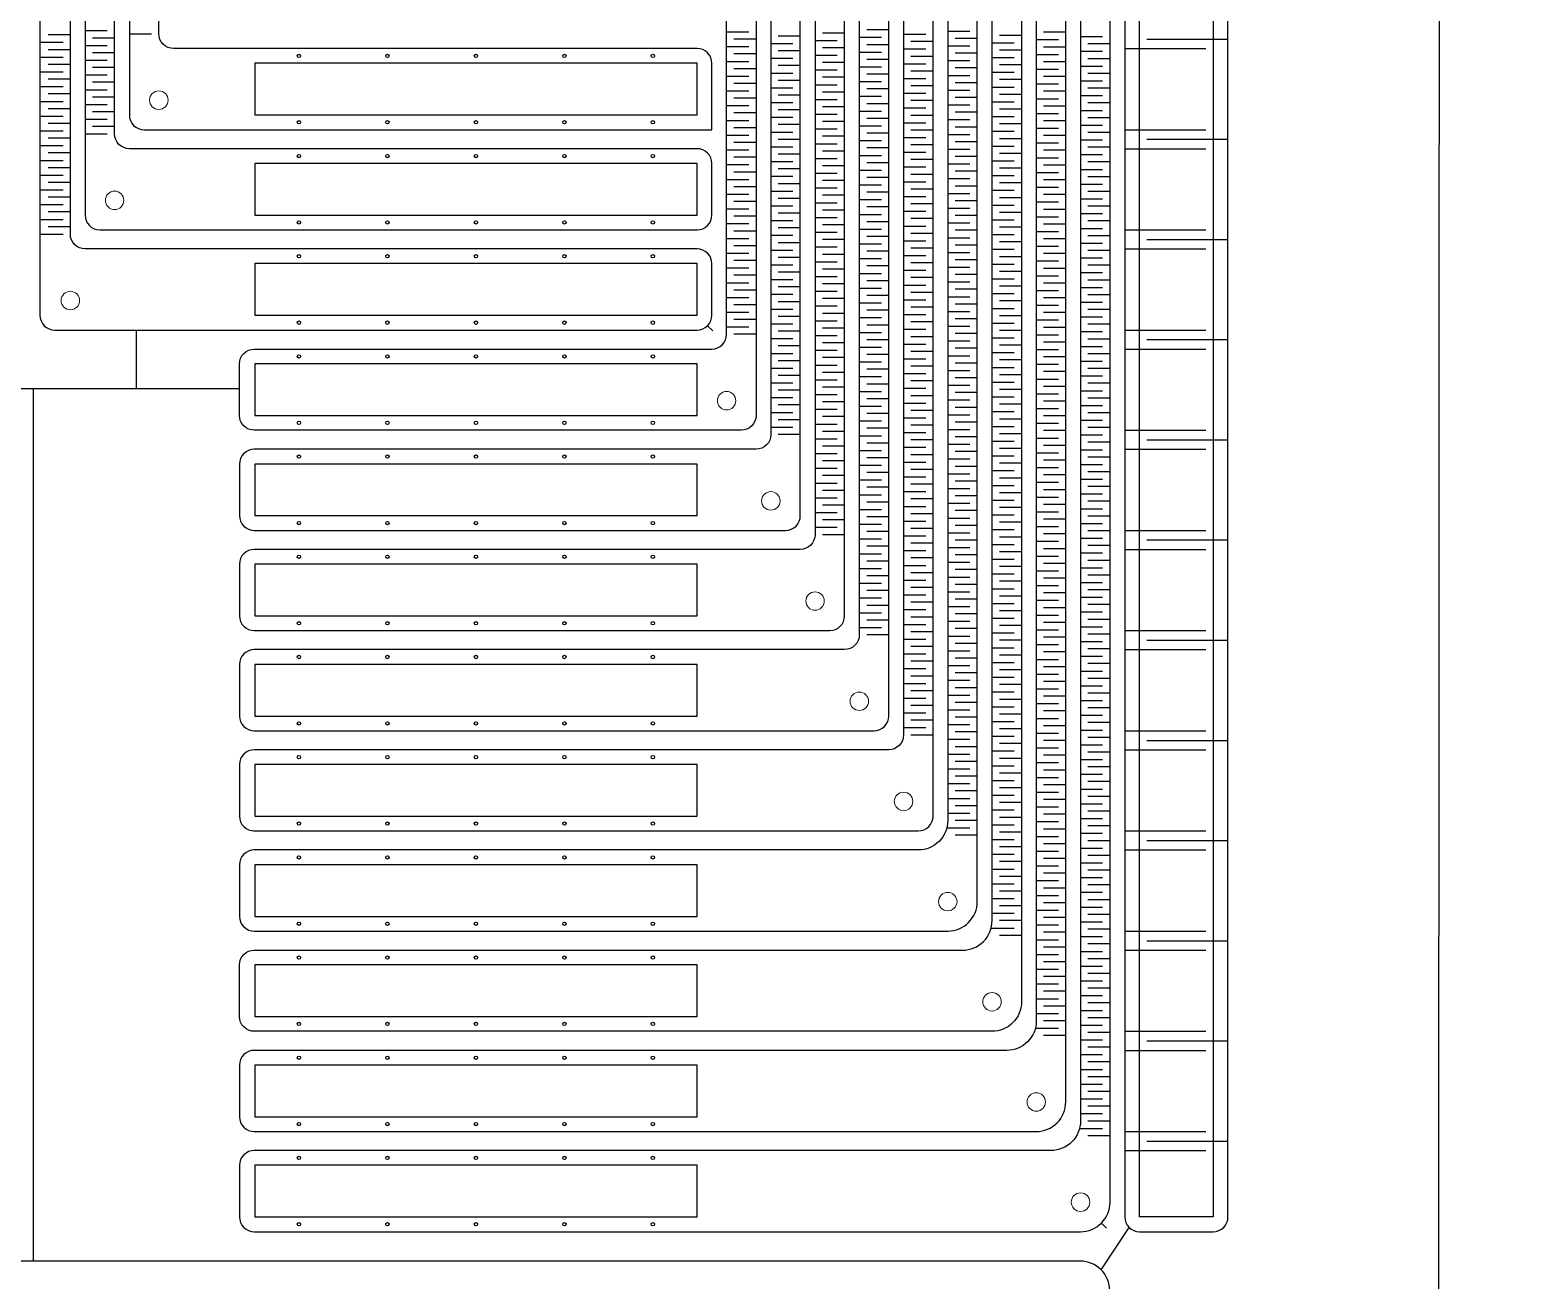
# Model space of a CAD drawing. Header units: millimetres. Extents: x -11.4 to 40, y -7.5 to 70.
# Drawn here: x 11.34 to 21.41, y 7.46 to 15.93 of the extents above; entities that cross this region are included whole.
import ezdxf

# ---------------------------------------------------------------- set-up
doc = ezdxf.new("R2010")
doc.units = ezdxf.units.MM
for name, color, linetype in [('Cut Through All', 3, 'Continuous'), ('Expose Silicone', 1, 'Continuous'), ('Metal Tracks', 2, 'Continuous')]:
    doc.layers.add(name, color=color, linetype=linetype)

msp = doc.modelspace()

# ---------------------------------------------------------------- linework, layer by layer
at = {"layer": 'Cut Through All'}
msp.add_lwpolyline([(6.411, 50.491), (6.411, 23.865, -0.198912), (5.972, 22.804), (2.418, 19.25, 0.100333), (1.979, 18.588, 0.09665), (1.832, 17.836), (1.832, 7.109, 0.198912), (2.418, 5.695), (6.031, 2.083, 0.198912), (7.798, 1.35), (14.924, 1.35, 0.198912), (16.692, 2.083), (20.305, 5.695, 0.198912), (20.89, 7.109), (20.895, 17.836, 0.090554), (20.744, 18.588, 0.100333), (20.305, 19.25), (16.751, 22.804, -0.198912), (16.311, 23.865), (16.311, 50.491, -1)], format="xyb", dxfattribs=at)
at = {"layer": 'Expose Silicone'}
for points in [[(19.361, 17.063), (19.361, 7.886), (18.861, 7.886), (18.861, 17.063)], [(15.861, 15.705), (12.861, 15.705), (12.861, 15.355), (15.861, 15.355)], [(15.861, 15.026), (12.861, 15.026), (12.861, 14.676), (15.861, 14.676)], [(15.861, 14.347), (12.861, 14.347), (12.861, 13.997), (15.861, 13.997)], [(15.861, 13.668), (12.861, 13.668), (12.861, 13.318), (15.861, 13.318)], [(15.861, 12.989), (12.861, 12.989), (12.861, 12.639), (15.861, 12.639)], [(15.861, 12.31), (12.861, 12.31), (12.861, 11.96), (15.861, 11.96)], [(15.861, 11.631), (12.861, 11.631), (12.861, 11.281), (15.861, 11.281)], [(15.861, 10.952), (12.861, 10.952), (12.861, 10.602), (15.861, 10.602)], [(15.861, 10.273), (12.861, 10.273), (12.861, 9.923), (15.861, 9.923)], [(15.861, 9.594), (12.861, 9.594), (12.861, 9.244), (15.861, 9.244)], [(15.861, 8.915), (12.861, 8.915), (12.861, 8.565), (15.861, 8.565)], [(15.861, 8.236), (12.861, 8.236), (12.861, 7.886), (15.861, 7.886)]]:
    msp.add_lwpolyline(points, close=True, dxfattribs=at)
at = {"layer": 'Metal Tracks'}
for p, q in [((11.711, 15.926), (11.861, 15.926)), ((16.061, 15.918), (16.211, 15.918)), ((17.161, 15.931), (17.011, 15.931)), ((17.561, 15.923), (17.711, 15.923)), ((11.405, 15.847), (11.562, 15.847)), ((11.611, 15.897), (11.461, 15.897)), ((11.711, 15.826), (11.861, 15.826)), ((11.911, 15.876), (11.761, 15.876)), ((12.011, 15.905), (12.161, 15.905)), ((16.061, 15.818), (16.211, 15.818)), ((16.261, 15.868), (16.111, 15.868)), ((16.361, 15.839), (16.511, 15.839)), ((16.561, 15.889), (16.411, 15.889)), ((16.661, 15.86), (16.811, 15.86)), ((16.861, 15.91), (16.711, 15.91)), ((16.961, 15.881), (17.111, 15.881)), ((17.161, 15.831), (17.011, 15.831)), ((17.261, 15.902), (17.411, 15.902)), ((17.461, 15.852), (17.311, 15.852)), ((17.561, 15.823), (17.711, 15.823)), ((17.761, 15.873), (17.611, 15.873)), ((17.861, 15.844), (18.011, 15.844)), ((18.061, 15.894), (17.911, 15.894)), ((18.161, 15.865), (18.311, 15.865)), ((18.361, 15.915), (18.211, 15.915)), ((18.461, 15.886), (18.611, 15.886)), ((18.661, 15.836), (18.511, 15.836)), ((18.911, 15.869), (19.461, 15.869)), ((11.405, 15.747), (11.562, 15.747)), ((11.611, 15.797), (11.461, 15.797)), ((11.711, 15.726), (11.861, 15.726)), ((11.911, 15.776), (11.761, 15.776)), ((16.061, 15.718), (16.211, 15.718)), ((16.261, 15.768), (16.111, 15.768)), ((16.361, 15.739), (16.511, 15.739)), ((16.561, 15.789), (16.411, 15.789)), ((16.661, 15.76), (16.811, 15.76)), ((16.861, 15.81), (16.711, 15.81)), ((16.961, 15.781), (17.111, 15.781)), ((17.161, 15.731), (17.011, 15.731)), ((17.261, 15.802), (17.411, 15.802)), ((17.461, 15.752), (17.311, 15.752)), ((17.561, 15.723), (17.711, 15.723)), ((17.761, 15.773), (17.611, 15.773)), ((17.861, 15.744), (18.011, 15.744)), ((18.061, 15.794), (17.911, 15.794)), ((18.161, 15.765), (18.311, 15.765)), ((18.361, 15.815), (18.211, 15.815)), ((18.461, 15.786), (18.611, 15.786)), ((18.661, 15.736), (18.511, 15.736)), ((18.761, 15.805), (19.311, 15.805)), ((11.405, 15.647), (11.562, 15.647)), ((11.611, 15.697), (11.461, 15.697)), ((11.711, 15.626), (11.861, 15.626)), ((11.911, 15.676), (11.761, 15.676)), ((16.061, 15.618), (16.211, 15.618)), ((16.261, 15.668), (16.111, 15.668)), ((16.361, 15.639), (16.511, 15.639)), ((16.561, 15.689), (16.411, 15.689)), ((16.661, 15.66), (16.811, 15.66)), ((16.861, 15.71), (16.711, 15.71)), ((16.961, 15.681), (17.111, 15.681)), ((17.161, 15.631), (17.011, 15.631)), ((17.261, 15.702), (17.411, 15.702)), ((17.461, 15.652), (17.311, 15.652)), ((17.561, 15.623), (17.711, 15.623)), ((17.761, 15.673), (17.611, 15.673)), ((17.861, 15.644), (18.011, 15.644)), ((18.061, 15.694), (17.911, 15.694)), ((18.161, 15.665), (18.311, 15.665)), ((18.361, 15.715), (18.211, 15.715)), ((18.361, 15.615), (18.211, 15.615)), ((18.461, 15.686), (18.611, 15.686)), ((18.661, 15.636), (18.511, 15.636)), ((11.405, 15.547), (11.562, 15.547)), ((11.611, 15.597), (11.461, 15.597)), ((11.711, 15.526), (11.861, 15.526)), ((11.911, 15.576), (11.761, 15.576)), ((16.061, 15.518), (16.211, 15.518)), ((16.261, 15.568), (16.111, 15.568)), ((16.361, 15.539), (16.511, 15.539)), ((16.561, 15.589), (16.411, 15.589)), ((16.661, 15.56), (16.811, 15.56)), ((16.861, 15.61), (16.711, 15.61)), ((16.961, 15.581), (17.111, 15.581)), ((17.161, 15.531), (17.011, 15.531)), ((17.261, 15.602), (17.411, 15.602)), ((17.461, 15.552), (17.311, 15.552)), ((17.561, 15.523), (17.711, 15.523)), ((17.761, 15.573), (17.611, 15.573)), ((17.861, 15.544), (18.011, 15.544)), ((18.061, 15.594), (17.911, 15.594)), ((18.161, 15.565), (18.311, 15.565)), ((18.361, 15.515), (18.211, 15.515)), ((18.461, 15.586), (18.611, 15.586)), ((18.661, 15.536), (18.511, 15.536)), ((11.405, 15.447), (11.562, 15.447)), ((11.611, 15.497), (11.461, 15.497)), ((11.711, 15.426), (11.861, 15.426)), ((11.911, 15.476), (11.761, 15.476)), ((16.061, 15.418), (16.211, 15.418)), ((16.261, 15.468), (16.111, 15.468)), ((16.361, 15.439), (16.511, 15.439)), ((16.561, 15.489), (16.411, 15.489)), ((16.661, 15.46), (16.811, 15.46)), ((16.861, 15.51), (16.711, 15.51)), ((16.961, 15.481), (17.111, 15.481)), ((17.161, 15.431), (17.011, 15.431)), ((17.261, 15.502), (17.411, 15.502)), ((17.461, 15.452), (17.311, 15.452)), ((17.561, 15.423), (17.711, 15.423)), ((17.761, 15.473), (17.611, 15.473)), ((17.861, 15.444), (18.011, 15.444)), ((18.061, 15.494), (17.911, 15.494)), ((18.161, 15.465), (18.311, 15.465)), ((18.361, 15.415), (18.211, 15.415)), ((18.461, 15.486), (18.611, 15.486)), ((18.661, 15.436), (18.511, 15.436)), ((11.405, 15.347), (11.562, 15.347)), ((11.611, 15.397), (11.461, 15.397)), ((11.711, 15.326), (11.861, 15.326)), ((11.911, 15.376), (11.761, 15.376)), ((16.061, 15.318), (16.211, 15.318)), ((16.261, 15.368), (16.111, 15.368)), ((16.361, 15.339), (16.511, 15.339)), ((16.561, 15.389), (16.411, 15.389)), ((16.661, 15.36), (16.811, 15.36)), ((16.861, 15.41), (16.711, 15.41)), ((16.961, 15.381), (17.111, 15.381)), ((17.161, 15.331), (17.011, 15.331)), ((17.261, 15.402), (17.411, 15.402)), ((17.461, 15.352), (17.311, 15.352)), ((17.561, 15.323), (17.711, 15.323)), ((17.761, 15.373), (17.611, 15.373)), ((17.861, 15.344), (18.011, 15.344)), ((18.061, 15.394), (17.911, 15.394)), ((18.161, 15.365), (18.311, 15.365)), ((18.361, 15.315), (18.211, 15.315)), ((18.461, 15.386), (18.611, 15.386)), ((18.661, 15.336), (18.511, 15.336)), ((11.405, 15.247), (11.562, 15.247)), ((11.611, 15.297), (11.461, 15.297)), ((11.711, 15.226), (11.861, 15.226)), ((11.911, 15.276), (11.761, 15.276)), ((16.061, 15.218), (16.211, 15.218)), ((16.261, 15.268), (16.111, 15.268)), ((16.361, 15.239), (16.511, 15.239)), ((16.561, 15.289), (16.411, 15.289)), ((16.661, 15.26), (16.811, 15.26)), ((16.861, 15.31), (16.711, 15.31)), ((16.961, 15.281), (17.111, 15.281)), ((17.161, 15.231), (17.011, 15.231)), ((17.261, 15.302), (17.411, 15.302)), ((17.461, 15.252), (17.311, 15.252)), ((17.561, 15.223), (17.711, 15.223)), ((17.761, 15.273), (17.611, 15.273)), ((17.861, 15.244), (18.011, 15.244)), ((18.061, 15.294), (17.911, 15.294)), ((18.161, 15.265), (18.311, 15.265)), ((18.361, 15.215), (18.211, 15.215)), ((18.461, 15.286), (18.611, 15.286)), ((18.661, 15.236), (18.511, 15.236)), ((18.761, 15.255), (19.311, 15.255)), ((11.405, 15.147), (11.562, 15.147)), ((11.611, 15.197), (11.461, 15.197)), ((16.061, 15.118), (16.211, 15.118)), ((16.261, 15.168), (16.111, 15.168)), ((16.361, 15.139), (16.511, 15.139)), ((16.561, 15.189), (16.411, 15.189)), ((16.661, 15.16), (16.811, 15.16)), ((16.861, 15.21), (16.711, 15.21)), ((16.961, 15.181), (17.111, 15.181)), ((17.161, 15.131), (17.011, 15.131)), ((17.261, 15.202), (17.411, 15.202)), ((17.461, 15.152), (17.311, 15.152)), ((17.561, 15.123), (17.711, 15.123)), ((17.761, 15.173), (17.611, 15.173)), ((17.861, 15.144), (18.011, 15.144)), ((18.061, 15.194), (17.911, 15.194)), ((18.161, 15.165), (18.311, 15.165)), ((18.361, 15.115), (18.211, 15.115)), ((18.461, 15.186), (18.611, 15.186)), ((18.661, 15.136), (18.511, 15.136)), ((18.761, 15.126), (19.311, 15.126)), ((18.911, 15.19), (19.461, 15.19)), ((11.405, 15.047), (11.562, 15.047)), ((11.611, 15.097), (11.461, 15.097)), ((16.061, 15.018), (16.211, 15.018)), ((16.261, 15.068), (16.111, 15.068)), ((16.361, 15.039), (16.511, 15.039)), ((16.561, 15.089), (16.411, 15.089)), ((16.661, 15.06), (16.811, 15.06)), ((16.861, 15.11), (16.711, 15.11)), ((16.861, 15.01), (16.711, 15.01)), ((16.961, 15.081), (17.111, 15.081)), ((17.161, 15.031), (17.011, 15.031)), ((17.261, 15.102), (17.411, 15.102)), ((17.461, 15.052), (17.311, 15.052)), ((17.561, 15.023), (17.711, 15.023)), ((17.761, 15.073), (17.611, 15.073)), ((17.861, 15.044), (18.011, 15.044)), ((18.061, 15.094), (17.911, 15.094)), ((18.161, 15.065), (18.311, 15.065)), ((18.361, 15.015), (18.211, 15.015)), ((18.461, 15.086), (18.611, 15.086)), ((18.661, 15.036), (18.511, 15.036)), ((11.405, 14.947), (11.562, 14.947)), ((11.611, 14.997), (11.461, 14.997)), ((16.061, 14.918), (16.211, 14.918)), ((16.261, 14.968), (16.111, 14.968)), ((16.361, 14.939), (16.511, 14.939)), ((16.561, 14.989), (16.411, 14.989)), ((16.661, 14.96), (16.811, 14.96)), ((16.861, 14.91), (16.711, 14.91)), ((16.961, 14.981), (17.111, 14.981)), ((17.161, 14.931), (17.011, 14.931)), ((17.261, 15.002), (17.411, 15.002)), ((17.461, 14.952), (17.311, 14.952)), ((17.561, 14.923), (17.711, 14.923)), ((17.761, 14.973), (17.611, 14.973)), ((17.861, 14.944), (18.011, 14.944)), ((18.061, 14.994), (17.911, 14.994)), ((18.161, 14.965), (18.311, 14.965)), ((18.361, 14.915), (18.211, 14.915)), ((18.461, 14.986), (18.611, 14.986)), ((18.661, 14.936), (18.511, 14.936)), ((11.405, 14.847), (11.562, 14.847)), ((11.611, 14.897), (11.461, 14.897)), ((16.061, 14.818), (16.211, 14.818)), ((16.261, 14.868), (16.111, 14.868)), ((16.361, 14.839), (16.511, 14.839)), ((16.561, 14.889), (16.411, 14.889)), ((16.661, 14.86), (16.811, 14.86)), ((16.861, 14.81), (16.711, 14.81)), ((16.961, 14.881), (17.111, 14.881)), ((17.161, 14.831), (17.011, 14.831)), ((17.261, 14.902), (17.411, 14.902)), ((17.461, 14.852), (17.311, 14.852)), ((17.561, 14.823), (17.711, 14.823)), ((17.761, 14.873), (17.611, 14.873)), ((17.861, 14.844), (18.011, 14.844)), ((18.061, 14.894), (17.911, 14.894)), ((18.161, 14.865), (18.311, 14.865)), ((18.361, 14.815), (18.211, 14.815)), ((18.461, 14.886), (18.611, 14.886)), ((18.661, 14.836), (18.511, 14.836)), ((11.405, 14.747), (11.562, 14.747)), ((11.611, 14.797), (11.461, 14.797)), ((16.061, 14.718), (16.211, 14.718)), ((16.261, 14.768), (16.111, 14.768)), ((16.361, 14.739), (16.511, 14.739)), ((16.561, 14.789), (16.411, 14.789)), ((16.661, 14.76), (16.811, 14.76)), ((16.861, 14.71), (16.711, 14.71)), ((16.961, 14.781), (17.111, 14.781)), ((17.161, 14.731), (17.011, 14.731)), ((17.261, 14.802), (17.411, 14.802)), ((17.461, 14.752), (17.311, 14.752)), ((17.561, 14.723), (17.711, 14.723)), ((17.761, 14.773), (17.611, 14.773)), ((17.861, 14.744), (18.011, 14.744)), ((18.061, 14.794), (17.911, 14.794)), ((18.161, 14.765), (18.311, 14.765)), ((18.361, 14.715), (18.211, 14.715)), ((18.461, 14.786), (18.611, 14.786)), ((18.661, 14.736), (18.511, 14.736)), ((11.405, 14.647), (11.562, 14.647)), ((11.611, 14.697), (11.461, 14.697)), ((16.061, 14.618), (16.211, 14.618)), ((16.261, 14.668), (16.111, 14.668)), ((16.361, 14.639), (16.511, 14.639)), ((16.561, 14.689), (16.411, 14.689)), ((16.661, 14.66), (16.811, 14.66)), ((16.861, 14.61), (16.711, 14.61)), ((16.961, 14.681), (17.111, 14.681)), ((17.161, 14.631), (17.011, 14.631)), ((17.261, 14.702), (17.411, 14.702)), ((17.461, 14.652), (17.311, 14.652)), ((17.561, 14.623), (17.711, 14.623)), ((17.761, 14.673), (17.611, 14.673)), ((17.861, 14.644), (18.011, 14.644)), ((18.061, 14.694), (17.911, 14.694)), ((18.161, 14.665), (18.311, 14.665)), ((18.361, 14.615), (18.211, 14.615)), ((18.461, 14.686), (18.611, 14.686)), ((18.661, 14.636), (18.511, 14.636)), ((11.405, 14.547), (11.562, 14.547)), ((11.611, 14.597), (11.461, 14.597)), ((16.061, 14.518), (16.211, 14.518)), ((16.261, 14.568), (16.111, 14.568)), ((16.361, 14.539), (16.511, 14.539)), ((16.561, 14.589), (16.411, 14.589)), ((16.661, 14.56), (16.811, 14.56)), ((16.861, 14.51), (16.711, 14.51)), ((16.961, 14.581), (17.111, 14.581)), ((17.161, 14.531), (17.011, 14.531)), ((17.261, 14.602), (17.411, 14.602)), ((17.461, 14.552), (17.311, 14.552)), ((17.561, 14.523), (17.711, 14.523)), ((17.761, 14.573), (17.611, 14.573)), ((17.861, 14.544), (18.011, 14.544)), ((18.061, 14.594), (17.911, 14.594)), ((18.161, 14.565), (18.311, 14.565)), ((18.361, 14.515), (18.211, 14.515)), ((18.461, 14.586), (18.611, 14.586)), ((18.661, 14.536), (18.511, 14.536)), ((18.761, 14.576), (19.311, 14.576)), ((18.911, 14.511), (19.461, 14.511)), ((16.061, 14.418), (16.211, 14.418)), ((16.261, 14.468), (16.111, 14.468)), ((16.361, 14.439), (16.511, 14.439)), ((16.561, 14.489), (16.411, 14.489)), ((16.661, 14.46), (16.811, 14.46)), ((16.861, 14.41), (16.711, 14.41)), ((16.961, 14.481), (17.111, 14.481)), ((17.161, 14.431), (17.011, 14.431)), ((17.261, 14.502), (17.411, 14.502)), ((17.461, 14.452), (17.311, 14.452)), ((17.561, 14.423), (17.711, 14.423)), ((17.761, 14.473), (17.611, 14.473)), ((17.861, 14.444), (18.011, 14.444)), ((18.061, 14.494), (17.911, 14.494)), ((18.161, 14.465), (18.311, 14.465)), ((18.361, 14.415), (18.211, 14.415)), ((18.461, 14.486), (18.611, 14.486)), ((18.661, 14.436), (18.511, 14.436)), ((18.761, 14.447), (19.311, 14.447)), ((16.061, 14.318), (16.211, 14.318)), ((16.261, 14.368), (16.111, 14.368)), ((16.361, 14.339), (16.511, 14.339)), ((16.561, 14.389), (16.411, 14.389)), ((16.661, 14.36), (16.811, 14.36)), ((16.861, 14.31), (16.711, 14.31)), ((16.961, 14.381), (17.111, 14.381)), ((17.161, 14.331), (17.011, 14.331)), ((17.261, 14.402), (17.411, 14.402)), ((17.461, 14.352), (17.311, 14.352)), ((17.561, 14.323), (17.711, 14.323)), ((17.761, 14.373), (17.611, 14.373)), ((17.861, 14.344), (18.011, 14.344)), ((18.061, 14.394), (17.911, 14.394)), ((18.161, 14.365), (18.311, 14.365)), ((18.361, 14.315), (18.211, 14.315)), ((18.461, 14.386), (18.611, 14.386)), ((18.661, 14.336), (18.511, 14.336)), ((16.061, 14.218), (16.211, 14.218)), ((16.261, 14.268), (16.111, 14.268)), ((16.361, 14.239), (16.511, 14.239)), ((16.561, 14.289), (16.411, 14.289)), ((16.661, 14.26), (16.811, 14.26)), ((16.861, 14.21), (16.711, 14.21)), ((16.961, 14.281), (17.111, 14.281)), ((17.161, 14.231), (17.011, 14.231)), ((17.261, 14.302), (17.411, 14.302)), ((17.461, 14.252), (17.311, 14.252)), ((17.561, 14.223), (17.711, 14.223)), ((17.761, 14.273), (17.611, 14.273)), ((17.861, 14.244), (18.011, 14.244)), ((18.061, 14.294), (17.911, 14.294)), ((18.161, 14.265), (18.311, 14.265)), ((18.361, 14.215), (18.211, 14.215)), ((18.461, 14.286), (18.611, 14.286)), ((18.661, 14.236), (18.511, 14.236)), ((16.061, 14.118), (16.211, 14.118)), ((16.261, 14.168), (16.111, 14.168)), ((16.361, 14.139), (16.511, 14.139)), ((16.561, 14.189), (16.411, 14.189)), ((16.661, 14.16), (16.811, 14.16)), ((16.861, 14.11), (16.711, 14.11)), ((16.961, 14.181), (17.111, 14.181)), ((17.161, 14.131), (17.011, 14.131)), ((17.261, 14.202), (17.411, 14.202)), ((17.461, 14.152), (17.311, 14.152)), ((17.561, 14.123), (17.711, 14.123)), ((17.761, 14.173), (17.611, 14.173)), ((17.861, 14.144), (18.011, 14.144)), ((18.061, 14.194), (17.911, 14.194)), ((18.161, 14.165), (18.311, 14.165)), ((18.361, 14.115), (18.211, 14.115)), ((18.461, 14.186), (18.611, 14.186)), ((18.661, 14.136), (18.511, 14.136)), ((16.061, 14.018), (16.211, 14.018)), ((16.261, 14.068), (16.111, 14.068)), ((16.361, 14.039), (16.511, 14.039)), ((16.561, 14.089), (16.411, 14.089)), ((16.661, 14.06), (16.811, 14.06)), ((16.861, 14.01), (16.711, 14.01)), ((16.961, 14.081), (17.111, 14.081)), ((17.161, 14.031), (17.011, 14.031)), ((17.261, 14.102), (17.411, 14.102)), ((17.461, 14.052), (17.311, 14.052)), ((17.561, 14.023), (17.711, 14.023)), ((17.761, 14.073), (17.611, 14.073)), ((17.861, 14.044), (18.011, 14.044)), ((18.061, 14.094), (17.911, 14.094)), ((18.161, 14.065), (18.311, 14.065)), ((18.361, 14.015), (18.211, 14.015)), ((18.461, 14.086), (18.611, 14.086)), ((18.661, 14.036), (18.511, 14.036)), ((15.932, 13.926), (15.967, 13.891)), ((16.061, 13.918), (16.211, 13.918)), ((16.261, 13.968), (16.111, 13.968)), ((16.361, 13.939), (16.511, 13.939)), ((16.561, 13.989), (16.411, 13.989)), ((16.661, 13.96), (16.811, 13.96)), ((16.861, 13.91), (16.711, 13.91)), ((16.961, 13.981), (17.111, 13.981)), ((17.161, 13.931), (17.011, 13.931)), ((17.261, 14.002), (17.411, 14.002)), ((17.261, 13.902), (17.411, 13.902)), ((17.461, 13.952), (17.311, 13.952)), ((17.561, 13.923), (17.711, 13.923)), ((17.761, 13.973), (17.611, 13.973)), ((17.861, 13.944), (18.011, 13.944)), ((18.061, 13.994), (17.911, 13.994)), ((18.161, 13.965), (18.311, 13.965)), ((18.361, 13.915), (18.211, 13.915)), ((18.461, 13.986), (18.611, 13.986)), ((18.661, 13.936), (18.511, 13.936)), ((12.059, 13.501), (12.059, 13.897)), ((16.261, 13.868), (16.111, 13.868)), ((16.361, 13.839), (16.511, 13.839)), ((16.561, 13.889), (16.411, 13.889)), ((16.661, 13.86), (16.811, 13.86)), ((16.861, 13.81), (16.711, 13.81)), ((16.961, 13.881), (17.111, 13.881)), ((17.161, 13.831), (17.011, 13.831)), ((17.261, 13.802), (17.411, 13.802)), ((17.461, 13.852), (17.311, 13.852)), ((17.561, 13.823), (17.711, 13.823)), ((17.761, 13.873), (17.611, 13.873)), ((17.861, 13.844), (18.011, 13.844)), ((18.061, 13.894), (17.911, 13.894)), ((18.161, 13.865), (18.311, 13.865)), ((18.361, 13.815), (18.211, 13.815)), ((18.461, 13.886), (18.611, 13.886)), ((18.661, 13.836), (18.511, 13.836)), ((18.761, 13.897), (19.311, 13.897)), ((18.911, 13.832), (19.461, 13.832)), ((16.361, 13.739), (16.511, 13.739)), ((16.561, 13.789), (16.411, 13.789)), ((16.661, 13.76), (16.811, 13.76)), ((16.861, 13.71), (16.711, 13.71)), ((16.961, 13.781), (17.111, 13.781)), ((17.161, 13.731), (17.011, 13.731)), ((17.261, 13.702), (17.411, 13.702)), ((17.461, 13.752), (17.311, 13.752)), ((17.561, 13.723), (17.711, 13.723)), ((17.761, 13.773), (17.611, 13.773)), ((17.861, 13.744), (18.011, 13.744)), ((18.061, 13.794), (17.911, 13.794)), ((18.161, 13.765), (18.311, 13.765)), ((18.361, 13.715), (18.211, 13.715)), ((18.461, 13.786), (18.611, 13.786)), ((18.661, 13.736), (18.511, 13.736)), ((18.761, 13.768), (19.311, 13.768)), ((16.361, 13.639), (16.511, 13.639)), ((16.561, 13.689), (16.411, 13.689)), ((16.661, 13.66), (16.811, 13.66)), ((16.861, 13.61), (16.711, 13.61)), ((16.961, 13.681), (17.111, 13.681)), ((17.161, 13.631), (17.011, 13.631)), ((17.261, 13.602), (17.411, 13.602)), ((17.461, 13.652), (17.311, 13.652)), ((17.561, 13.623), (17.711, 13.623)), ((17.761, 13.673), (17.611, 13.673)), ((17.861, 13.644), (18.011, 13.644)), ((18.061, 13.694), (17.911, 13.694)), ((18.161, 13.665), (18.311, 13.665)), ((18.361, 13.615), (18.211, 13.615)), ((18.461, 13.686), (18.611, 13.686)), ((18.661, 13.636), (18.511, 13.636)), ((9.961, 13.501), (12.758, 13.501)), ((11.36, 13.501), (11.36, 7.586)), ((16.361, 13.539), (16.511, 13.539)), ((16.561, 13.589), (16.411, 13.589)), ((16.661, 13.56), (16.811, 13.56)), ((16.861, 13.51), (16.711, 13.51)), ((16.961, 13.581), (17.111, 13.581)), ((17.161, 13.531), (17.011, 13.531)), ((17.261, 13.502), (17.411, 13.502)), ((17.461, 13.552), (17.311, 13.552)), ((17.561, 13.523), (17.711, 13.523)), ((17.761, 13.573), (17.611, 13.573)), ((17.861, 13.544), (18.011, 13.544)), ((18.061, 13.594), (17.911, 13.594)), ((18.161, 13.565), (18.311, 13.565)), ((18.361, 13.515), (18.211, 13.515)), ((18.461, 13.586), (18.611, 13.586)), ((18.661, 13.536), (18.511, 13.536)), ((16.361, 13.439), (16.511, 13.439)), ((16.561, 13.489), (16.411, 13.489)), ((16.661, 13.46), (16.811, 13.46)), ((16.861, 13.41), (16.711, 13.41)), ((16.961, 13.481), (17.111, 13.481)), ((17.161, 13.431), (17.011, 13.431)), ((17.261, 13.402), (17.411, 13.402)), ((17.461, 13.452), (17.311, 13.452)), ((17.561, 13.423), (17.711, 13.423)), ((17.761, 13.473), (17.611, 13.473)), ((17.861, 13.444), (18.011, 13.444)), ((18.061, 13.494), (17.911, 13.494)), ((18.161, 13.465), (18.311, 13.465)), ((18.361, 13.415), (18.211, 13.415)), ((18.461, 13.486), (18.611, 13.486)), ((18.661, 13.436), (18.511, 13.436)), ((16.361, 13.339), (16.511, 13.339)), ((16.561, 13.389), (16.411, 13.389)), ((16.661, 13.36), (16.811, 13.36)), ((16.861, 13.31), (16.711, 13.31)), ((16.961, 13.381), (17.111, 13.381)), ((17.161, 13.331), (17.011, 13.331)), ((17.261, 13.302), (17.411, 13.302)), ((17.461, 13.352), (17.311, 13.352)), ((17.561, 13.323), (17.711, 13.323)), ((17.761, 13.373), (17.611, 13.373)), ((17.861, 13.344), (18.011, 13.344)), ((18.061, 13.394), (17.911, 13.394)), ((18.161, 13.365), (18.311, 13.365)), ((18.361, 13.315), (18.211, 13.315)), ((18.461, 13.386), (18.611, 13.386)), ((18.661, 13.336), (18.511, 13.336)), ((16.361, 13.239), (16.511, 13.239)), ((16.561, 13.289), (16.411, 13.289)), ((16.661, 13.26), (16.811, 13.26)), ((16.861, 13.21), (16.711, 13.21)), ((16.961, 13.281), (17.111, 13.281)), ((17.161, 13.231), (17.011, 13.231)), ((17.261, 13.202), (17.411, 13.202)), ((17.461, 13.252), (17.311, 13.252)), ((17.561, 13.223), (17.711, 13.223)), ((17.761, 13.273), (17.611, 13.273)), ((17.861, 13.244), (18.011, 13.244)), ((18.061, 13.294), (17.911, 13.294)), ((18.161, 13.265), (18.311, 13.265)), ((18.361, 13.215), (18.211, 13.215)), ((18.461, 13.286), (18.611, 13.286)), ((18.661, 13.236), (18.511, 13.236)), ((18.761, 13.218), (19.311, 13.218)), ((16.561, 13.189), (16.411, 13.189)), ((16.661, 13.16), (16.811, 13.16)), ((16.861, 13.11), (16.711, 13.11)), ((16.961, 13.181), (17.111, 13.181)), ((17.161, 13.131), (17.011, 13.131)), ((17.261, 13.102), (17.411, 13.102)), ((17.461, 13.152), (17.311, 13.152)), ((17.561, 13.123), (17.711, 13.123)), ((17.761, 13.173), (17.611, 13.173)), ((17.861, 13.144), (18.011, 13.144)), ((18.061, 13.194), (17.911, 13.194)), ((18.161, 13.165), (18.311, 13.165)), ((18.361, 13.115), (18.211, 13.115)), ((18.461, 13.186), (18.611, 13.186)), ((18.661, 13.136), (18.511, 13.136)), ((18.911, 13.153), (19.461, 13.153)), ((16.661, 13.06), (16.811, 13.06)), ((16.861, 13.01), (16.711, 13.01)), ((16.961, 13.081), (17.111, 13.081)), ((17.161, 13.031), (17.011, 13.031)), ((17.261, 13.002), (17.411, 13.002)), ((17.461, 13.052), (17.311, 13.052)), ((17.561, 13.023), (17.711, 13.023)), ((17.761, 13.073), (17.611, 13.073)), ((17.861, 13.044), (18.011, 13.044)), ((18.061, 13.094), (17.911, 13.094)), ((18.161, 13.065), (18.311, 13.065)), ((18.361, 13.015), (18.211, 13.015)), ((18.461, 13.086), (18.611, 13.086)), ((18.661, 13.036), (18.511, 13.036)), ((18.761, 13.089), (19.311, 13.089)), ((16.661, 12.96), (16.811, 12.96)), ((16.861, 12.91), (16.711, 12.91)), ((16.961, 12.981), (17.111, 12.981)), ((17.161, 12.931), (17.011, 12.931)), ((17.261, 12.902), (17.411, 12.902)), ((17.461, 12.952), (17.311, 12.952)), ((17.561, 12.923), (17.711, 12.923)), ((17.761, 12.973), (17.611, 12.973)), ((17.861, 12.944), (18.011, 12.944)), ((18.061, 12.994), (17.911, 12.994)), ((18.161, 12.965), (18.311, 12.965)), ((18.361, 12.915), (18.211, 12.915)), ((18.461, 12.986), (18.611, 12.986)), ((18.661, 12.936), (18.511, 12.936)), ((16.661, 12.86), (16.811, 12.86)), ((16.861, 12.81), (16.711, 12.81)), ((16.961, 12.881), (17.111, 12.881)), ((17.161, 12.831), (17.011, 12.831)), ((17.261, 12.802), (17.411, 12.802)), ((17.461, 12.852), (17.311, 12.852)), ((17.561, 12.823), (17.711, 12.823)), ((17.761, 12.873), (17.611, 12.873)), ((17.861, 12.844), (18.011, 12.844)), ((18.061, 12.894), (17.911, 12.894)), ((18.061, 12.794), (17.911, 12.794)), ((18.161, 12.865), (18.311, 12.865)), ((18.361, 12.815), (18.211, 12.815)), ((18.461, 12.886), (18.611, 12.886)), ((18.661, 12.836), (18.511, 12.836)), ((16.661, 12.76), (16.811, 12.76)), ((16.861, 12.71), (16.711, 12.71)), ((16.961, 12.781), (17.111, 12.781)), ((17.161, 12.731), (17.011, 12.731)), ((17.261, 12.702), (17.411, 12.702)), ((17.461, 12.752), (17.311, 12.752)), ((17.561, 12.723), (17.711, 12.723)), ((17.761, 12.773), (17.611, 12.773)), ((17.861, 12.744), (18.011, 12.744)), ((18.061, 12.694), (17.911, 12.694)), ((18.161, 12.765), (18.311, 12.765)), ((18.361, 12.715), (18.211, 12.715)), ((18.461, 12.786), (18.611, 12.786)), ((18.661, 12.736), (18.511, 12.736)), ((16.661, 12.66), (16.811, 12.66)), ((16.861, 12.61), (16.711, 12.61)), ((16.961, 12.681), (17.111, 12.681)), ((17.161, 12.631), (17.011, 12.631)), ((17.261, 12.602), (17.411, 12.602)), ((17.461, 12.652), (17.311, 12.652)), ((17.561, 12.623), (17.711, 12.623)), ((17.761, 12.673), (17.611, 12.673)), ((17.861, 12.644), (18.011, 12.644)), ((18.061, 12.594), (17.911, 12.594)), ((18.161, 12.665), (18.311, 12.665)), ((18.361, 12.615), (18.211, 12.615)), ((18.461, 12.686), (18.611, 12.686)), ((18.661, 12.636), (18.511, 12.636)), ((16.661, 12.56), (16.811, 12.56)), ((16.861, 12.51), (16.711, 12.51)), ((16.961, 12.581), (17.111, 12.581)), ((17.161, 12.531), (17.011, 12.531)), ((17.261, 12.502), (17.411, 12.502)), ((17.461, 12.552), (17.311, 12.552)), ((17.561, 12.523), (17.711, 12.523)), ((17.761, 12.573), (17.611, 12.573)), ((17.861, 12.544), (18.011, 12.544)), ((18.061, 12.494), (17.911, 12.494)), ((18.161, 12.565), (18.311, 12.565)), ((18.361, 12.515), (18.211, 12.515)), ((18.461, 12.586), (18.611, 12.586)), ((18.661, 12.536), (18.511, 12.536)), ((18.761, 12.539), (19.311, 12.539)), ((16.961, 12.481), (17.111, 12.481)), ((17.161, 12.431), (17.011, 12.431)), ((17.261, 12.402), (17.411, 12.402)), ((17.461, 12.452), (17.311, 12.452)), ((17.561, 12.423), (17.711, 12.423)), ((17.761, 12.473), (17.611, 12.473)), ((17.861, 12.444), (18.011, 12.444)), ((18.061, 12.394), (17.911, 12.394)), ((18.161, 12.465), (18.311, 12.465)), ((18.361, 12.415), (18.211, 12.415)), ((18.461, 12.486), (18.611, 12.486)), ((18.661, 12.436), (18.511, 12.436)), ((18.761, 12.41), (19.311, 12.41)), ((18.911, 12.474), (19.461, 12.474)), ((16.961, 12.381), (17.111, 12.381)), ((17.161, 12.331), (17.011, 12.331)), ((17.261, 12.302), (17.411, 12.302)), ((17.461, 12.352), (17.311, 12.352)), ((17.561, 12.323), (17.711, 12.323)), ((17.761, 12.373), (17.611, 12.373)), ((17.861, 12.344), (18.011, 12.344)), ((18.061, 12.294), (17.911, 12.294)), ((18.161, 12.365), (18.311, 12.365)), ((18.361, 12.315), (18.211, 12.315)), ((18.461, 12.386), (18.611, 12.386)), ((18.661, 12.336), (18.511, 12.336)), ((16.961, 12.281), (17.111, 12.281)), ((17.161, 12.231), (17.011, 12.231)), ((17.261, 12.202), (17.411, 12.202)), ((17.461, 12.252), (17.311, 12.252)), ((17.561, 12.223), (17.711, 12.223)), ((17.761, 12.273), (17.611, 12.273)), ((17.861, 12.244), (18.011, 12.244)), ((18.061, 12.194), (17.911, 12.194)), ((18.161, 12.265), (18.311, 12.265)), ((18.361, 12.215), (18.211, 12.215)), ((18.461, 12.286), (18.611, 12.286)), ((18.661, 12.236), (18.511, 12.236)), ((16.961, 12.181), (17.111, 12.181)), ((17.161, 12.131), (17.011, 12.131)), ((17.261, 12.102), (17.411, 12.102)), ((17.461, 12.152), (17.311, 12.152)), ((17.561, 12.123), (17.711, 12.123)), ((17.761, 12.173), (17.611, 12.173)), ((17.861, 12.144), (18.011, 12.144)), ((18.061, 12.094), (17.911, 12.094)), ((18.161, 12.165), (18.311, 12.165)), ((18.361, 12.115), (18.211, 12.115)), ((18.461, 12.186), (18.611, 12.186)), ((18.661, 12.136), (18.511, 12.136)), ((16.961, 12.081), (17.111, 12.081)), ((17.161, 12.031), (17.011, 12.031)), ((17.261, 12.002), (17.411, 12.002)), ((17.461, 12.052), (17.311, 12.052)), ((17.561, 12.023), (17.711, 12.023)), ((17.761, 12.073), (17.611, 12.073)), ((17.861, 12.044), (18.011, 12.044)), ((18.061, 11.994), (17.911, 11.994)), ((18.161, 12.065), (18.311, 12.065)), ((18.361, 12.015), (18.211, 12.015)), ((18.461, 12.086), (18.611, 12.086)), ((18.661, 12.036), (18.511, 12.036)), ((16.961, 11.981), (17.111, 11.981)), ((17.161, 11.931), (17.011, 11.931)), ((17.261, 11.902), (17.411, 11.902)), ((17.461, 11.952), (17.311, 11.952)), ((17.561, 11.923), (17.711, 11.923)), ((17.761, 11.973), (17.611, 11.973)), ((17.861, 11.944), (18.011, 11.944)), ((18.061, 11.894), (17.911, 11.894)), ((18.161, 11.965), (18.311, 11.965)), ((18.361, 11.915), (18.211, 11.915)), ((18.461, 11.986), (18.611, 11.986)), ((18.661, 11.936), (18.511, 11.936)), ((16.961, 11.881), (17.111, 11.881)), ((17.161, 11.831), (17.011, 11.831)), ((17.261, 11.802), (17.411, 11.802)), ((17.461, 11.852), (17.311, 11.852)), ((17.561, 11.823), (17.711, 11.823)), ((17.761, 11.873), (17.611, 11.873)), ((17.861, 11.844), (18.011, 11.844)), ((18.061, 11.794), (17.911, 11.794)), ((18.161, 11.865), (18.311, 11.865)), ((18.361, 11.815), (18.211, 11.815)), ((18.461, 11.886), (18.611, 11.886)), ((18.661, 11.836), (18.511, 11.836)), ((18.761, 11.86), (19.311, 11.86)), ((18.911, 11.795), (19.461, 11.795)), ((17.261, 11.702), (17.411, 11.702)), ((17.461, 11.752), (17.311, 11.752)), ((17.561, 11.723), (17.711, 11.723)), ((17.761, 11.773), (17.611, 11.773)), ((17.861, 11.744), (18.011, 11.744)), ((18.061, 11.694), (17.911, 11.694)), ((18.161, 11.765), (18.311, 11.765)), ((18.361, 11.715), (18.211, 11.715)), ((18.461, 11.786), (18.611, 11.786)), ((18.461, 11.686), (18.611, 11.686)), ((18.661, 11.736), (18.511, 11.736)), ((18.761, 11.731), (19.311, 11.731)), ((17.261, 11.602), (17.411, 11.602)), ((17.461, 11.652), (17.311, 11.652)), ((17.561, 11.623), (17.711, 11.623)), ((17.761, 11.673), (17.611, 11.673)), ((17.861, 11.644), (18.011, 11.644)), ((18.061, 11.594), (17.911, 11.594)), ((18.161, 11.665), (18.311, 11.665)), ((18.361, 11.615), (18.211, 11.615)), ((18.461, 11.586), (18.611, 11.586)), ((18.661, 11.636), (18.511, 11.636)), ((17.261, 11.502), (17.411, 11.502)), ((17.461, 11.552), (17.311, 11.552)), ((17.561, 11.523), (17.711, 11.523)), ((17.761, 11.573), (17.611, 11.573)), ((17.861, 11.544), (18.011, 11.544)), ((18.061, 11.494), (17.911, 11.494)), ((18.161, 11.565), (18.311, 11.565)), ((18.361, 11.515), (18.211, 11.515)), ((18.461, 11.486), (18.611, 11.486)), ((18.661, 11.536), (18.511, 11.536)), ((17.261, 11.402), (17.411, 11.402)), ((17.461, 11.452), (17.311, 11.452)), ((17.561, 11.423), (17.711, 11.423)), ((17.761, 11.473), (17.611, 11.473)), ((17.861, 11.444), (18.011, 11.444)), ((18.061, 11.394), (17.911, 11.394)), ((18.161, 11.465), (18.311, 11.465)), ((18.361, 11.415), (18.211, 11.415)), ((18.461, 11.386), (18.611, 11.386)), ((18.661, 11.436), (18.511, 11.436)), ((17.261, 11.302), (17.411, 11.302)), ((17.461, 11.352), (17.311, 11.352)), ((17.561, 11.323), (17.711, 11.323)), ((17.761, 11.373), (17.611, 11.373)), ((17.861, 11.344), (18.011, 11.344)), ((18.061, 11.294), (17.911, 11.294)), ((18.161, 11.365), (18.311, 11.365)), ((18.361, 11.315), (18.211, 11.315)), ((18.461, 11.286), (18.611, 11.286)), ((18.661, 11.336), (18.511, 11.336)), ((17.261, 11.202), (17.411, 11.202)), ((17.461, 11.252), (17.311, 11.252)), ((17.561, 11.223), (17.711, 11.223)), ((17.761, 11.273), (17.611, 11.273)), ((17.861, 11.244), (18.011, 11.244)), ((18.061, 11.194), (17.911, 11.194)), ((18.161, 11.265), (18.311, 11.265)), ((18.361, 11.215), (18.211, 11.215)), ((18.461, 11.186), (18.611, 11.186)), ((18.661, 11.236), (18.511, 11.236)), ((17.461, 11.152), (17.311, 11.152)), ((17.561, 11.123), (17.711, 11.123)), ((17.761, 11.173), (17.611, 11.173)), ((17.861, 11.144), (18.011, 11.144)), ((18.061, 11.094), (17.911, 11.094)), ((18.161, 11.165), (18.311, 11.165)), ((18.361, 11.115), (18.211, 11.115)), ((18.461, 11.086), (18.611, 11.086)), ((18.661, 11.136), (18.511, 11.136)), ((18.761, 11.181), (19.311, 11.181)), ((18.911, 11.116), (19.461, 11.116)), ((17.561, 11.023), (17.711, 11.023)), ((17.761, 11.073), (17.611, 11.073)), ((17.861, 11.044), (18.011, 11.044)), ((18.061, 10.994), (17.911, 10.994)), ((18.161, 11.065), (18.311, 11.065)), ((18.361, 11.015), (18.211, 11.015)), ((18.461, 10.986), (18.611, 10.986)), ((18.661, 11.036), (18.511, 11.036)), ((18.761, 11.052), (19.311, 11.052)), ((17.561, 10.923), (17.711, 10.923)), ((17.761, 10.973), (17.611, 10.973)), ((17.861, 10.944), (18.011, 10.944)), ((18.061, 10.894), (17.911, 10.894)), ((18.161, 10.965), (18.311, 10.965)), ((18.361, 10.915), (18.211, 10.915)), ((18.461, 10.886), (18.611, 10.886)), ((18.661, 10.936), (18.511, 10.936)), ((17.561, 10.823), (17.711, 10.823)), ((17.761, 10.873), (17.611, 10.873)), ((17.861, 10.844), (18.011, 10.844)), ((18.061, 10.794), (17.911, 10.794)), ((18.161, 10.865), (18.311, 10.865)), ((18.361, 10.815), (18.211, 10.815)), ((18.461, 10.786), (18.611, 10.786)), ((18.661, 10.836), (18.511, 10.836)), ((17.561, 10.723), (17.711, 10.723)), ((17.761, 10.773), (17.611, 10.773)), ((17.861, 10.744), (18.011, 10.744)), ((18.061, 10.694), (17.911, 10.694)), ((18.161, 10.765), (18.311, 10.765)), ((18.361, 10.715), (18.211, 10.715)), ((18.461, 10.686), (18.611, 10.686)), ((18.661, 10.736), (18.511, 10.736)), ((17.561, 10.623), (17.711, 10.623)), ((17.761, 10.673), (17.611, 10.673)), ((17.861, 10.644), (18.011, 10.644)), ((18.061, 10.594), (17.911, 10.594)), ((18.161, 10.665), (18.311, 10.665)), ((18.361, 10.615), (18.211, 10.615)), ((18.461, 10.586), (18.611, 10.586)), ((18.661, 10.636), (18.511, 10.636)), ((17.555, 10.523), (17.711, 10.523)), ((17.761, 10.573), (17.611, 10.573)), ((17.861, 10.544), (18.011, 10.544)), ((18.061, 10.494), (17.911, 10.494)), ((18.161, 10.565), (18.311, 10.565)), ((18.361, 10.515), (18.211, 10.515)), ((18.461, 10.486), (18.611, 10.486)), ((18.661, 10.536), (18.511, 10.536)), ((18.761, 10.502), (19.311, 10.502)), ((17.761, 10.473), (17.611, 10.473)), ((17.861, 10.444), (18.011, 10.444)), ((18.061, 10.394), (17.911, 10.394)), ((18.161, 10.465), (18.311, 10.465)), ((18.361, 10.415), (18.211, 10.415)), ((18.461, 10.386), (18.611, 10.386)), ((18.661, 10.436), (18.511, 10.436)), ((18.911, 10.437), (19.461, 10.437)), ((17.861, 10.344), (18.011, 10.344)), ((18.061, 10.294), (17.911, 10.294)), ((18.161, 10.365), (18.311, 10.365)), ((18.361, 10.315), (18.211, 10.315)), ((18.461, 10.286), (18.611, 10.286)), ((18.661, 10.336), (18.511, 10.336)), ((18.761, 10.373), (19.311, 10.373)), ((17.861, 10.244), (18.011, 10.244)), ((18.061, 10.194), (17.911, 10.194)), ((18.161, 10.265), (18.311, 10.265)), ((18.361, 10.215), (18.211, 10.215)), ((18.461, 10.186), (18.611, 10.186)), ((18.661, 10.236), (18.511, 10.236)), ((17.861, 10.144), (18.011, 10.144)), ((18.061, 10.094), (17.911, 10.094)), ((18.161, 10.165), (18.311, 10.165)), ((18.361, 10.115), (18.211, 10.115)), ((18.461, 10.086), (18.611, 10.086)), ((18.661, 10.136), (18.511, 10.136)), ((17.861, 10.044), (18.011, 10.044)), ((18.061, 9.994), (17.911, 9.994)), ((18.161, 10.065), (18.311, 10.065)), ((18.361, 10.015), (18.211, 10.015)), ((18.461, 9.986), (18.611, 9.986)), ((18.661, 10.036), (18.511, 10.036)), ((17.861, 9.944), (18.011, 9.944)), ((18.061, 9.894), (17.911, 9.894)), ((18.161, 9.965), (18.311, 9.965)), ((18.361, 9.915), (18.211, 9.915)), ((18.461, 9.886), (18.611, 9.886)), ((18.661, 9.936), (18.511, 9.936)), ((17.855, 9.844), (18.011, 9.844)), ((18.061, 9.794), (17.911, 9.794)), ((18.161, 9.865), (18.311, 9.865)), ((18.361, 9.815), (18.211, 9.815)), ((18.461, 9.786), (18.611, 9.786)), ((18.661, 9.836), (18.511, 9.836)), ((18.761, 9.823), (19.311, 9.823)), ((18.161, 9.765), (18.311, 9.765)), ((18.361, 9.715), (18.211, 9.715)), ((18.461, 9.686), (18.611, 9.686)), ((18.661, 9.736), (18.511, 9.736)), ((18.761, 9.694), (19.311, 9.694)), ((18.911, 9.758), (19.461, 9.758)), ((18.161, 9.665), (18.311, 9.665)), ((18.361, 9.615), (18.211, 9.615)), ((18.461, 9.586), (18.611, 9.586)), ((18.661, 9.636), (18.511, 9.636)), ((18.161, 9.565), (18.311, 9.565)), ((18.361, 9.515), (18.211, 9.515)), ((18.461, 9.486), (18.611, 9.486)), ((18.661, 9.536), (18.511, 9.536)), ((18.161, 9.465), (18.311, 9.465)), ((18.361, 9.415), (18.211, 9.415)), ((18.461, 9.386), (18.611, 9.386)), ((18.661, 9.436), (18.511, 9.436)), ((18.161, 9.365), (18.311, 9.365)), ((18.361, 9.315), (18.211, 9.315)), ((18.461, 9.286), (18.611, 9.286)), ((18.661, 9.336), (18.511, 9.336)), ((18.161, 9.265), (18.311, 9.265)), ((18.361, 9.215), (18.211, 9.215)), ((18.461, 9.186), (18.611, 9.186)), ((18.661, 9.236), (18.511, 9.236)), ((18.155, 9.165), (18.311, 9.165)), ((18.361, 9.115), (18.211, 9.115)), ((18.461, 9.086), (18.611, 9.086)), ((18.661, 9.136), (18.511, 9.136)), ((18.761, 9.144), (19.311, 9.144)), ((18.911, 9.079), (19.461, 9.079)), ((18.461, 8.986), (18.611, 8.986)), ((18.661, 9.036), (18.511, 9.036)), ((18.761, 9.015), (19.311, 9.015)), ((18.461, 8.886), (18.611, 8.886)), ((18.661, 8.936), (18.511, 8.936)), ((18.461, 8.786), (18.611, 8.786)), ((18.661, 8.836), (18.511, 8.836)), ((18.461, 8.686), (18.611, 8.686)), ((18.661, 8.736), (18.511, 8.736)), ((18.461, 8.586), (18.611, 8.586)), ((18.661, 8.636), (18.511, 8.636)), ((18.455, 8.486), (18.611, 8.486)), ((18.661, 8.536), (18.511, 8.536)), ((18.761, 8.465), (19.311, 8.465)), ((18.661, 8.436), (18.511, 8.436)), ((18.911, 8.4), (19.461, 8.4)), ((18.761, 8.336), (19.311, 8.336)), ((18.6, 7.527), (18.791, 7.815)), ((18.603, 7.844), (18.638, 7.809))]:
    msp.add_line(p, q, dxfattribs=at)
msp.add_lwpolyline([(15.961, 14.347, 0.414214), (15.861, 14.447), (11.711, 14.447, -0.414214), (11.611, 14.547), (11.611, 50.491, -1), (31.111, 50.491), (31.111, 21.77, -0.198912), (31.053, 21.628), (30.553, 21.129, 0.198912), (30.495, 20.987), (30.495, 17.288, 0.414214), (30.595, 17.188), (31.211, 17.188, 0.414214), (31.311, 17.288), (31.311, 50.491, 1), (11.411, 50.491), (11.405, 17.047), (11.405, 13.997, 0.414214), (11.505, 13.897), (15.861, 13.897, 0.414214), (15.961, 13.997)], format="xyb", close=True, dxfattribs=at)
for points in [[(12.854, 10.502), (17.361, 10.502, 0.414192), (17.461, 10.602), (17.461, 19.161, 0.198912), (17.388, 19.338), (14.384, 22.342, -0.198912), (14.311, 22.519), (14.311, 50.491, -1), (28.411, 50.491), (28.411, 22.888, -0.198912), (28.353, 22.747), (26.743, 21.137, 0.198912), (26.685, 20.996), (26.685, 17.288, 0.414214), (26.785, 17.188), (27.408, 17.188, 0.414214), (27.508, 17.288)], [(11.711, 50.491), (11.711, 14.676, 0.414214), (11.811, 14.576), (15.861, 14.576, 0.414214), (15.961, 14.676), (15.961, 15.026, 0.414214), (15.861, 15.126), (12.011, 15.126, -0.414214), (11.911, 15.226), (11.911, 50.491, -1)], [(12.011, 50.491), (12.011, 15.355, 0.414214), (12.111, 15.255), (15.961, 15.255), (15.961, 15.705, 0.414214), (15.861, 15.805), (12.311, 15.805, -0.414214), (12.211, 15.905), (12.211, 50.491, -1)], [(15.311, 50.491), (15.311, 22.912, 0.198912), (15.37, 22.771), (18.403, 19.738, -0.198912), (18.461, 19.596), (18.461, 8.536, -0.414214), (18.261, 8.336), (12.858, 8.336, 0.414214), (12.758, 8.236), (12.758, 7.886, 0.414214), (12.858, 7.786), (18.461, 7.786, 0.414214), (18.661, 7.986), (18.661, 19.679, 0.198912), (18.603, 19.821), (15.57, 22.854, -0.198912), (15.511, 22.995), (15.511, 50.491, -1)], [(14.411, 50.491), (14.411, 22.539, 0.198912), (14.47, 22.398), (17.503, 19.365, -0.198912), (17.561, 19.224), (17.561, 10.573, -0.414214), (17.361, 10.373), (12.858, 10.373, 0.414214), (12.758, 10.273), (12.758, 9.923, 0.414214), (12.858, 9.823), (17.561, 9.823, 0.414214), (17.761, 10.023), (17.761, 19.306, 0.198912), (17.703, 19.448), (14.67, 22.481, -0.198912), (14.611, 22.622), (14.611, 50.491, -1)], [(13.511, 50.491), (13.511, 22.187, 0.198912), (13.584, 22.01), (16.588, 19.007, -0.198912), (16.661, 18.83), (16.661, 12.51, -0.414214), (16.561, 12.41), (12.858, 12.41, 0.414214), (12.758, 12.31), (12.758, 11.96, 0.414214), (12.858, 11.86), (16.761, 11.86, 0.414214), (16.861, 11.96), (16.861, 18.913, 0.198912), (16.788, 19.09), (13.784, 22.093, -0.198912), (13.711, 22.27), (13.711, 50.491, -1)], [(13.111, 50.491), (13.111, 22.022, 0.198912), (13.184, 21.845), (16.188, 18.841, -0.198912), (16.261, 18.664), (16.261, 13.318, -0.414214), (16.161, 13.218), (12.858, 13.218, -0.414214), (12.758, 13.318), (12.758, 13.668, -0.414214), (12.858, 13.768), (15.961, 13.768, 0.414214), (16.061, 13.868), (16.061, 18.602, 0.198912), (16.003, 18.744), (12.984, 21.762, -0.198912), (12.911, 21.939), (12.911, 50.491, -1)], [(13.811, 50.491), (13.811, 22.311, 0.198912), (13.884, 22.135), (16.888, 19.131, -0.198912), (16.961, 18.954), (16.961, 11.831, -0.414214), (16.861, 11.731), (12.858, 11.731, 0.414214), (12.758, 11.631), (12.758, 11.281, 0.414214), (12.858, 11.181), (17.061, 11.181, 0.414214), (17.161, 11.281), (17.161, 19.037, 0.198912), (17.088, 19.214), (14.084, 22.218, -0.198912), (14.011, 22.394), (14.011, 50.491, -1)], [(13.211, 50.491), (13.211, 22.063, 0.198912), (13.284, 21.886), (16.288, 18.883, -0.198912), (16.361, 18.706), (16.361, 13.189, -0.414214), (16.261, 13.089), (12.858, 13.089, 0.414214), (12.758, 12.989), (12.758, 12.639, 0.414214), (12.858, 12.539), (16.461, 12.539, 0.414214), (16.561, 12.639), (16.561, 18.789, 0.198912), (16.488, 18.965), (13.484, 21.969, -0.198912), (13.411, 22.146), (13.411, 50.491, -1)], [(15.011, 50.491), (15.011, 22.788, 0.198912), (15.07, 22.646), (18.103, 19.614, -0.198912), (18.161, 19.472), (18.161, 9.215, -0.414214), (17.961, 9.015), (12.858, 9.015, 0.414214), (12.758, 8.915), (12.758, 8.565, 0.414214), (12.858, 8.465), (18.161, 8.465, 0.414214), (18.361, 8.665), (18.361, 19.555, 0.198912), (18.303, 19.696), (15.27, 22.729, -0.198912), (15.211, 22.871), (15.211, 50.491, -1)], [(14.911, 50.491), (14.911, 22.746, 0.198912), (14.97, 22.605), (18.003, 19.572, -0.198912), (18.061, 19.431), (18.061, 9.344, -0.414214), (17.861, 9.144), (12.858, 9.144, -0.414214), (12.758, 9.244), (12.758, 9.594, -0.414214), (12.858, 9.694), (17.661, 9.694, 0.414214), (17.861, 9.894), (17.861, 19.348, 0.198912), (17.803, 19.489), (14.77, 22.522, -0.198912), (14.711, 22.664), (14.711, 50.491, -1)], [(14.111, 50.491), (14.111, 22.436, 0.198912), (14.184, 22.259), (17.188, 19.255, -0.198912), (17.261, 19.079), (17.261, 11.152, -0.414214), (17.161, 11.052), (12.858, 11.052, 0.414214), (12.758, 10.952), (12.758, 10.602, 0.414235), (12.858, 10.502)], [(15.611, 50.491), (15.611, 23.036, 0.198912), (15.67, 22.895), (18.703, 19.862, -0.198912), (18.761, 19.721), (18.761, 7.886, 0.414214), (18.861, 7.786), (19.361, 7.786, 0.414214), (19.461, 7.886), (19.461, 18.558, 0.198912), (18.875, 19.972), (16.397, 22.451, -0.198912), (15.811, 23.865), (15.811, 50.491, -1)], [(18.073, 4.597, 0.198912), (18.659, 6.012), (18.659, 7.386, 0.414222), (18.459, 7.586), (4.261, 7.586, 0.414222), (4.061, 7.386)]]:
    msp.add_lwpolyline(points, format="xyb", dxfattribs=at)
for centre in [(13.161, 15.755), (13.761, 15.755), (14.361, 15.755), (14.961, 15.755), (15.561, 15.755), (13.161, 15.305), (13.761, 15.305), (14.361, 15.305), (14.961, 15.305), (15.561, 15.305), (13.161, 15.076), (13.761, 15.076), (14.361, 15.076), (14.961, 15.076), (15.561, 15.076), (13.161, 14.626), (13.761, 14.626), (14.361, 14.626), (14.961, 14.626), (15.561, 14.626), (13.161, 14.397), (13.761, 14.397), (14.361, 14.397), (14.961, 14.397), (15.561, 14.397), (13.161, 13.947), (13.761, 13.947), (14.361, 13.947), (14.961, 13.947), (15.561, 13.947), (13.161, 13.718), (13.761, 13.718), (14.361, 13.718), (14.961, 13.718), (15.561, 13.718), (13.161, 13.268), (13.761, 13.268), (14.361, 13.268), (14.961, 13.268), (15.561, 13.268), (13.161, 13.039), (13.761, 13.039), (14.361, 13.039), (14.961, 13.039), (15.561, 13.039), (13.161, 12.589), (13.761, 12.589), (14.361, 12.589), (14.961, 12.589), (15.561, 12.589), (13.161, 12.36), (13.761, 12.36), (14.361, 12.36), (14.961, 12.36), (15.561, 12.36), (13.161, 11.91), (13.761, 11.91), (14.361, 11.91), (14.961, 11.91), (15.561, 11.91), (13.161, 11.681), (13.761, 11.681), (14.361, 11.681), (14.961, 11.681), (15.561, 11.681), (13.161, 11.231), (13.761, 11.231), (14.361, 11.231), (14.961, 11.231), (15.561, 11.231), (13.161, 11.002), (13.761, 11.002), (14.361, 11.002), (14.961, 11.002), (15.561, 11.002), (13.161, 10.552), (13.761, 10.552), (14.361, 10.552), (14.961, 10.552), (15.561, 10.552), (13.161, 10.323), (13.761, 10.323), (14.361, 10.323), (14.961, 10.323), (15.561, 10.323), (13.161, 9.873), (13.761, 9.873), (14.361, 9.873), (14.961, 9.873), (15.561, 9.873), (13.161, 9.644), (13.761, 9.644), (14.361, 9.644), (14.961, 9.644), (15.561, 9.644), (13.161, 9.194), (13.761, 9.194), (14.361, 9.194), (14.961, 9.194), (15.561, 9.194), (13.161, 8.965), (13.761, 8.965), (14.361, 8.965), (14.961, 8.965), (15.561, 8.965), (13.161, 8.515), (13.761, 8.515), (14.361, 8.515), (14.961, 8.515), (15.561, 8.515), (13.161, 8.286), (13.761, 8.286), (14.361, 8.286), (14.961, 8.286), (15.561, 8.286), (13.161, 7.836), (13.761, 7.836), (14.361, 7.836), (14.961, 7.836), (15.561, 7.836)]:
    msp.add_circle(centre, 0.0114, dxfattribs=at)
at = {"layer": 'Metal Tracks', "linetype": 'Continuous', "lineweight": 0}
for centre in [(12.211, 15.455), (11.911, 14.776), (11.611, 14.097), (16.061, 13.418), (16.361, 12.739), (16.661, 12.06), (16.961, 11.381), (17.261, 10.702), (17.561, 10.023), (17.861, 9.344), (18.161, 8.665), (18.461, 7.986)]:
    msp.add_circle(centre, 0.0626, dxfattribs=at)

doc.saveas('drawing.dxf')
